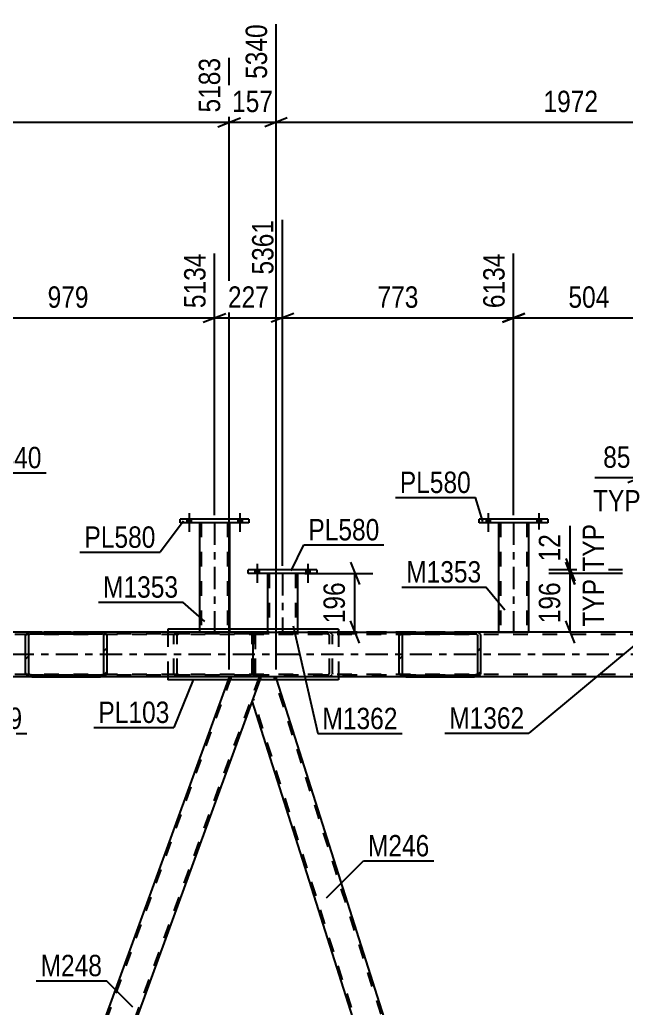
# Model space of a CAD drawing. Header units: millimetres. Extents: x -857 to 332, y -866 to -25.
# Drawn here: x -603.6 to -522.5, y -324.8 to -192.4 of the extents above; entities that cross this region are included whole.
import ezdxf

# ---------------------------------------------------------------- set-up
doc = ezdxf.new("R2010")
doc.units = ezdxf.units.MM
doc.linetypes.add('DXK_LINE_DOT2', pattern=[3.9198, 1.9599, -1.9599])
doc.linetypes.add('DXK_LINE_DOT3', pattern=[5.9187, 2.979, -0.9799, 0.9799, -0.9799])
doc.styles.add('Arial Narrow', font='ARIALN.TTF', dxfattribs={"height": 0.2})

# ---------------------------------------------------------------- blocks, each defined once
blk = doc.blocks.new('Bolt-570386455-1273 - 1253')
at = {"linetype": 'Continuous'}
for points in [[(-571.6, -266.08), (-572.16, -266.08), (-572.16, -266.56), (-571.6, -266.56)], [(-571.6, -266.08), (-572.16, -266.08), (-572.16, -266.56), (-571.6, -266.56)], [(-564.8, -266.08), (-565.36, -266.08), (-565.36, -266.56), (-564.8, -266.56)], [(-564.8, -266.08), (-565.36, -266.08), (-565.36, -266.56), (-564.8, -266.56)]]:
    blk.add_hatch(color=1, dxfattribs=at).paths.add_polyline_path(points)
at = {"color": 1, "linetype": 'Continuous'}
for p, q in [((-571.88, -265.28), (-571.88, -267.8)), ((-571.88, -265.28), (-571.88, -267.8)), ((-565.08, -265.28), (-565.08, -267.8)), ((-565.08, -265.28), (-565.08, -267.8)), ((-572.16, -266.08), (-572.16, -266.56)), ((-572.16, -266.08), (-572.16, -266.56)), ((-571.6, -266.08), (-571.6, -266.56)), ((-571.6, -266.08), (-571.6, -266.56)), ((-565.36, -266.08), (-565.36, -266.56)), ((-565.36, -266.08), (-565.36, -266.56)), ((-564.8, -266.08), (-564.8, -266.56)), ((-564.8, -266.08), (-564.8, -266.56))]:
    blk.add_line(p, q, dxfattribs=at)
blk = doc.blocks.new('Bolt-570386455-1295 - 1253')
at = {"linetype": 'Continuous'}
for points in [[(-540.69, -259.29), (-541.25, -259.29), (-541.25, -259.77), (-540.69, -259.77)], [(-540.69, -259.29), (-541.25, -259.29), (-541.25, -259.77), (-540.69, -259.77)], [(-533.89, -259.29), (-534.45, -259.29), (-534.45, -259.77), (-533.89, -259.77)], [(-533.89, -259.29), (-534.45, -259.29), (-534.45, -259.77), (-533.89, -259.77)]]:
    blk.add_hatch(color=1, dxfattribs=at).paths.add_polyline_path(points)
at = {"color": 1, "linetype": 'Continuous'}
for p, q in [((-541.25, -259.29), (-541.25, -259.77)), ((-541.25, -259.29), (-541.25, -259.77)), ((-540.97, -258.49), (-540.97, -261.01)), ((-540.97, -258.49), (-540.97, -261.01)), ((-540.69, -259.29), (-540.69, -259.77)), ((-540.69, -259.29), (-540.69, -259.77)), ((-534.45, -259.29), (-534.45, -259.77)), ((-534.45, -259.29), (-534.45, -259.77)), ((-534.17, -258.49), (-534.17, -261.01)), ((-534.17, -258.49), (-534.17, -261.01)), ((-533.89, -259.29), (-533.89, -259.77)), ((-533.89, -259.29), (-533.89, -259.77))]:
    blk.add_line(p, q, dxfattribs=at)
blk = doc.blocks.new('Bolt-570386455-1297 - 1253')
at = {"linetype": 'Continuous'}
for points in [[(-580.69, -259.29), (-581.25, -259.29), (-581.25, -259.77), (-580.69, -259.77)], [(-580.69, -259.29), (-581.25, -259.29), (-581.25, -259.77), (-580.69, -259.77)], [(-573.89, -259.29), (-574.45, -259.29), (-574.45, -259.77), (-573.89, -259.77)], [(-573.89, -259.29), (-574.45, -259.29), (-574.45, -259.77), (-573.89, -259.77)]]:
    blk.add_hatch(color=1, dxfattribs=at).paths.add_polyline_path(points)
at = {"color": 1, "linetype": 'Continuous'}
for p, q in [((-581.25, -259.29), (-581.25, -259.77)), ((-581.25, -259.29), (-581.25, -259.77)), ((-580.97, -258.49), (-580.97, -261.01)), ((-580.97, -258.49), (-580.97, -261.01)), ((-580.69, -259.29), (-580.69, -259.77)), ((-580.69, -259.29), (-580.69, -259.77)), ((-574.45, -259.29), (-574.45, -259.77)), ((-574.45, -259.29), (-574.45, -259.77)), ((-574.17, -258.49), (-574.17, -261.01)), ((-574.17, -258.49), (-574.17, -261.01)), ((-573.89, -259.29), (-573.89, -259.77)), ((-573.89, -259.29), (-573.89, -259.77))]:
    blk.add_line(p, q, dxfattribs=at)
blk = doc.blocks.new('Part-570386455-1616 - 1253')
at = {"color": 2, "linetype": 'Continuous'}
for p, q in [((-532.97, -259.29), (-542.17, -259.29)), ((-542.17, -259.77), (-542.17, -259.29)), ((-532.97, -259.29), (-532.97, -259.77)), ((-532.97, -259.77), (-542.17, -259.77))]:
    blk.add_line(p, q, dxfattribs=at)
blk = doc.blocks.new('Part-570386455-1628 - 1253')
at = {"color": 2, "linetype": 'Continuous'}
for p, q in [((-572.97, -259.29), (-582.17, -259.29)), ((-582.17, -259.77), (-582.17, -259.29)), ((-572.97, -259.29), (-572.97, -259.77)), ((-572.97, -259.77), (-582.17, -259.77))]:
    blk.add_line(p, q, dxfattribs=at)
blk = doc.blocks.new('Part-570386455-1364 - 1253')
at = {"color": 7, "linetype": 'DXK_LINE_DOT2'}
for p, q in [((-92.74, -274.73), (-782.94, -274.73)), ((-92.74, -274.41), (-754.09, -274.41)), ((-542.81, -274.41), (-601.98, -274.41)), ((-92.74, -280.09), (-782.94, -280.09)), ((-542.81, -280.41), (-601.98, -280.41))]:
    blk.add_line(p, q, dxfattribs=at)
at = {"color": 2, "linetype": 'Continuous'}
for p, q in [((-601.98, -274.41), (-627.94, -274.41)), ((-516.84, -274.41), (-542.81, -274.41)), ((-601.98, -280.41), (-627.94, -280.41)), ((-516.84, -280.41), (-542.81, -280.41))]:
    blk.add_line(p, q, dxfattribs=at)
at = {"color": 7, "linetype": 'DXK_LINE_DOT3'}
blk.add_line((-92.74, -277.41), (-782.94, -277.41), dxfattribs=at)
blk = doc.blocks.new('Part-570386455-1442 - 1253')
at = {"color": 2, "linetype": 'Continuous'}
for p, q in [((-563.88, -266.08), (-573.08, -266.08)), ((-573.08, -266.56), (-573.08, -266.08)), ((-563.88, -266.56), (-573.08, -266.56)), ((-563.88, -266.08), (-563.88, -266.56))]:
    blk.add_line(p, q, dxfattribs=at)
blk = doc.blocks.new('Part-570386455-1447 - 1253')
at = {"color": 2, "linetype": 'Continuous'}
for p, q in [((-570.48, -266.56), (-570.48, -274.01)), ((-566.48, -266.56), (-566.48, -274.01))]:
    blk.add_line(p, q, dxfattribs=at)
at = {"color": 7, "linetype": 'DXK_LINE_DOT2'}
for p, q in [((-566.48, -266.56), (-570.48, -266.56)), ((-570.48, -266.56), (-570.45, -266.56)), ((-570.24, -266.56), (-570.24, -274.41)), ((-566.72, -266.56), (-566.72, -274.41)), ((-570.48, -274.01), (-570.48, -274.41)), ((-566.48, -274.41), (-570.48, -274.41)), ((-566.48, -274.01), (-566.48, -274.41))]:
    blk.add_line(p, q, dxfattribs=at)
at = {"color": 7, "linetype": 'DXK_LINE_DOT3'}
blk.add_line((-568.48, -266.56), (-568.48, -274.41), dxfattribs=at)
blk = doc.blocks.new('Part-570386455-1623 - 1253')
at = {"color": 2, "linetype": 'Continuous'}
for p, q in [((-579.57, -259.77), (-579.57, -274.01)), ((-575.57, -259.77), (-575.57, -274.01))]:
    blk.add_line(p, q, dxfattribs=at)
at = {"color": 7, "linetype": 'DXK_LINE_DOT2'}
for p, q in [((-575.57, -259.77), (-579.57, -259.77)), ((-579.57, -259.77), (-579.53, -259.77)), ((-579.33, -259.77), (-579.33, -274.41)), ((-575.81, -259.77), (-575.81, -274.41)), ((-579.57, -274.01), (-579.57, -274.41)), ((-575.57, -274.41), (-579.57, -274.41)), ((-575.57, -274.01), (-575.57, -274.41))]:
    blk.add_line(p, q, dxfattribs=at)
at = {"color": 7, "linetype": 'DXK_LINE_DOT3'}
blk.add_line((-577.57, -259.77), (-577.57, -274.41), dxfattribs=at)
blk = doc.blocks.new('Part-570386455-1665 - 1253')
at = {"color": 2, "linetype": 'Continuous'}
for p, q in [((-539.57, -259.77), (-539.57, -274.41)), ((-535.57, -259.77), (-535.57, -274.41))]:
    blk.add_line(p, q, dxfattribs=at)
at = {"color": 7, "linetype": 'DXK_LINE_DOT2'}
for p, q in [((-535.57, -259.77), (-539.57, -259.77)), ((-539.53, -259.77), (-539.57, -259.77)), ((-539.33, -259.77), (-539.33, -274.41)), ((-535.81, -259.77), (-535.81, -274.41)), ((-539.57, -274.41), (-539.57, -274.41)), ((-539.57, -274.41), (-535.57, -274.41)), ((-535.57, -274.41), (-535.57, -274.41)), ((-535.57, -274.41), (-535.57, -274.41))]:
    blk.add_line(p, q, dxfattribs=at)
at = {"color": 7, "linetype": 'DXK_LINE_DOT3'}
blk.add_line((-537.57, -259.77), (-537.57, -274.41), dxfattribs=at)
blk = doc.blocks.new('Part-570386455-1900 - 1253')
at = {"linetype": 'Continuous'}
h = blk.add_hatch(dxfattribs=at)
h.set_pattern_fill('', scale=0.7, style=0, pattern_type=0)
h.set_pattern_definition([(45, (-552.8547, -274.887), (-1.57154, 1.57154), [])])
h.paths.add_polyline_path([(-552.79, -274.7), (-552.85, -274.89), (-552.85, -279.93), (-552.79, -280.11), (-552.6, -280.27), (-552.32, -280.37), (-551.98, -280.41), (-542.81, -280.41), (-542.48, -280.37), (-542.19, -280.27), (-542, -280.11), (-541.94, -279.93), (-541.94, -274.89), (-542, -274.7), (-542.19, -274.55), (-542.48, -274.44), (-542.81, -274.41), (-551.98, -274.41), (-552.32, -274.44), (-552.6, -274.55)])
h.paths.add_polyline_path([(-552.15, -274.67), (-551.98, -274.65), (-542.81, -274.65), (-542.64, -274.67), (-542.5, -274.72), (-542.41, -274.8), (-542.37, -274.89), (-542.37, -279.93), (-542.41, -280.02), (-542.5, -280.1), (-542.64, -280.15), (-542.81, -280.17), (-551.98, -280.17), (-552.15, -280.15), (-552.29, -280.1), (-552.38, -280.02), (-552.42, -279.93), (-552.42, -274.89), (-552.38, -274.8), (-552.29, -274.72)])
at = {"color": 2, "linetype": 'Continuous'}
for p, q in [((-572.39, -274.89), (-572.36, -274.7)), ((-572.39, -279.93), (-572.39, -274.89)), ((-572.36, -274.7), (-572.27, -274.55)), ((-572.27, -274.55), (-572.12, -274.44)), ((-572.12, -274.44), (-572.1, -274.44)), ((-572.1, -274.44), (-571.81, -274.41)), ((-571.81, -274.41), (-551.98, -274.41)), ((-552.79, -274.7), (-552.85, -274.89)), ((-552.85, -279.93), (-552.85, -274.89)), ((-552.42, -274.89), (-552.38, -274.8)), ((-552.42, -279.93), (-552.42, -274.89)), ((-551.98, -274.41), (-552.32, -274.44)), ((-552.15, -274.67), (-551.98, -274.65)), ((-551.98, -274.41), (-542.81, -274.41)), ((-551.98, -274.65), (-542.81, -274.65)), ((-542.48, -274.44), (-542.81, -274.41)), ((-542.81, -274.65), (-542.64, -274.67)), ((-542.41, -274.8), (-542.37, -274.89)), ((-542.37, -279.93), (-542.37, -274.89)), ((-541.94, -274.89), (-542, -274.7)), ((-541.94, -279.93), (-541.94, -274.89)), ((-572.36, -280.11), (-572.39, -279.93)), ((-572.27, -280.27), (-572.36, -280.11)), ((-572.12, -280.37), (-572.27, -280.27)), ((-572.1, -280.38), (-572.12, -280.37)), ((-571.81, -280.41), (-572.1, -280.38)), ((-551.98, -280.41), (-571.81, -280.41)), ((-552.85, -279.93), (-552.79, -280.11)), ((-552.38, -280.02), (-552.42, -279.93)), ((-552.32, -280.37), (-551.98, -280.41)), ((-551.98, -280.17), (-552.15, -280.15)), ((-551.98, -280.17), (-542.81, -280.17)), ((-551.98, -280.41), (-542.81, -280.41)), ((-542.64, -280.15), (-542.81, -280.17)), ((-542.81, -280.41), (-542.48, -280.37)), ((-542.37, -279.93), (-542.41, -280.02)), ((-542, -280.11), (-541.94, -279.93))]:
    blk.add_line(p, q, dxfattribs=at)
at = {"color": 7, "linetype": 'DXK_LINE_DOT2'}
for p, q in [((-572.16, -274.8), (-572.18, -274.89)), ((-572.18, -279.93), (-572.18, -274.89)), ((-572.12, -274.72), (-572.16, -274.8)), ((-571.98, -274.67), (-572.12, -274.72)), ((-572.12, -274.72), (-572.12, -280.1)), ((-572.1, -280.38), (-572.1, -274.44)), ((-571.81, -274.65), (-571.98, -274.67)), ((-542.81, -274.65), (-571.81, -274.65)), ((-562.64, -274.41), (-562.31, -274.44)), ((-562.47, -274.67), (-562.64, -274.65)), ((-562.2, -274.89), (-562.24, -274.8)), ((-562.2, -279.93), (-562.2, -274.89)), ((-561.83, -274.7), (-561.77, -274.89)), ((-561.77, -279.93), (-561.77, -274.89)), ((-542.81, -274.41), (-551.98, -274.41)), ((-572.18, -279.93), (-572.16, -280.02)), ((-572.16, -280.02), (-572.12, -280.1)), ((-572.12, -280.1), (-571.98, -280.15)), ((-571.98, -280.15), (-571.81, -280.17)), ((-542.81, -280.17), (-571.81, -280.17)), ((-562.64, -280.17), (-562.47, -280.15)), ((-562.31, -280.37), (-562.64, -280.41)), ((-562.24, -280.02), (-562.2, -279.93)), ((-561.77, -279.93), (-561.83, -280.11)), ((-542.81, -280.41), (-551.98, -280.41))]:
    blk.add_line(p, q, dxfattribs=at)
for centre, radius, start, end in [((-562.54, -275.07), 0.409, 41.9362, 80.4818), ((-562.44, -275.25), 0.817, 41.9362, 80.4818), ((-562.54, -279.75), 0.409, 279.5182, 318.0638), ((-562.44, -279.56), 0.817, 279.5182, 318.0638)]:
    blk.add_arc(centre, radius, start, end, dxfattribs=at)
at = {"color": 2, "linetype": 'Continuous'}
for centre, radius, start, end in [((-552.18, -275.25), 0.817, 99.5182, 138.0638), ((-552.08, -275.07), 0.409, 99.5182, 138.0638), ((-542.71, -275.07), 0.409, 41.9362, 80.4818), ((-542.61, -275.25), 0.817, 41.9362, 80.4818), ((-552.18, -279.56), 0.817, 221.9362, 260.4818), ((-552.08, -279.75), 0.409, 221.9362, 260.4818), ((-542.71, -279.75), 0.409, 279.5182, 318.0638), ((-542.61, -279.56), 0.817, 279.5182, 318.0638)]:
    blk.add_arc(centre, radius, start, end, dxfattribs=at)
blk = doc.blocks.new('Part-570386455-1935 - 1253')
at = {"color": 7, "linetype": 'DXK_LINE_DOT2'}
for p, q in [((-571.36, -280.41), (-571.5, -280.81)), ((-569.34, -280.41), (-571.36, -280.41)), ((-532.76, -396.57), (-569.6, -280.41)), ((-569.22, -280.81), (-569.34, -280.41)), ((-535.55, -399.41), (-572.39, -283.24)), ((-532.76, -396.57), (-532.89, -396.94)), ((-535.81, -399.41), (-535.93, -399.01)), ((-533.79, -399.41), (-535.81, -399.41)), ((-533.65, -399.01), (-533.79, -399.41))]:
    blk.add_line(p, q, dxfattribs=at)
at = {"color": 2, "linetype": 'Continuous'}
for p, q in [((-571.5, -280.81), (-572.52, -283.61)), ((-532.63, -396.2), (-569.22, -280.81)), ((-535.93, -399.01), (-572.52, -283.61)), ((-532.63, -396.2), (-533.65, -399.01))]:
    blk.add_line(p, q, dxfattribs=at)
blk = doc.blocks.new('Part-570386455-1990 - 1253')
at = {"color": 2, "linetype": 'Continuous'}
for p, q in [((-583.82, -274.01), (-583.82, -274.41)), ((-560.97, -274.01), (-583.82, -274.01)), ((-560.97, -274.01), (-560.97, -274.41)), ((-583.82, -280.41), (-583.82, -280.81)), ((-560.97, -280.41), (-560.97, -280.81)), ((-560.97, -280.81), (-583.82, -280.81))]:
    blk.add_line(p, q, dxfattribs=at)
at = {"color": 7, "linetype": 'DXK_LINE_DOT2'}
for p, q in [((-583.82, -274.41), (-583.82, -280.41)), ((-560.97, -274.41), (-560.97, -280.41))]:
    blk.add_line(p, q, dxfattribs=at)
blk = doc.blocks.new('Part-570386455-2035 - 1253')
at = {"color": 7, "linetype": 'DXK_LINE_DOT2'}
for p, q in [((-490.22, -280.41), (-533.54, -399.41)), ((-486.48, -280.41), (-529.79, -399.41)), ((-490.48, -280.41), (-490.63, -280.81)), ((-486.22, -280.41), (-490.48, -280.41)), ((-490.48, -280.41), (-490.44, -280.41)), ((-486.22, -280.41), (-487.39, -283.61)), ((-532.63, -396.2), (-533.79, -399.41)), ((-529.54, -399.41), (-533.79, -399.41)), ((-529.39, -399.01), (-529.54, -399.41))]:
    blk.add_line(p, q, dxfattribs=at)
at = {"color": 2, "linetype": 'Continuous'}
for p, q in [((-490.63, -280.81), (-532.63, -396.2)), ((-487.39, -283.61), (-529.39, -399.01))]:
    blk.add_line(p, q, dxfattribs=at)
blk = doc.blocks.new('Part-570386455-2040 - 1253')
at = {"color": 7, "linetype": 'DXK_LINE_DOT2'}
for p, q in [((-575.36, -280.41), (-618.67, -399.41)), ((-571.61, -280.41), (-614.93, -399.41)), ((-575.61, -280.41), (-575.76, -280.81)), ((-571.36, -280.41), (-575.61, -280.41)), ((-575.61, -280.41), (-575.58, -280.41)), ((-571.36, -280.41), (-572.52, -283.61)), ((-617.76, -396.2), (-618.93, -399.41)), ((-614.67, -399.41), (-618.93, -399.41)), ((-614.52, -399.01), (-614.67, -399.41))]:
    blk.add_line(p, q, dxfattribs=at)
at = {"color": 2, "linetype": 'Continuous'}
for p, q in [((-575.76, -280.81), (-617.76, -396.2)), ((-572.52, -283.61), (-614.52, -399.01))]:
    blk.add_line(p, q, dxfattribs=at)
blk = doc.blocks.new('Part-570386455-2069 - 1253')
at = {"linetype": 'Continuous'}
h = blk.add_hatch(dxfattribs=at)
h.set_pattern_fill('', scale=0.7, style=0, pattern_type=0)
h.set_pattern_definition([(45, (-602.8509, -274.8871), (-1.57154, 1.57154), [])])
h.paths.add_polyline_path([(-602.78, -274.7), (-602.85, -274.89), (-602.85, -279.93), (-602.78, -280.11), (-602.6, -280.27), (-602.31, -280.37), (-601.98, -280.41), (-592.81, -280.41), (-592.47, -280.37), (-592.19, -280.27), (-592, -280.11), (-591.93, -279.93), (-591.93, -274.89), (-592, -274.7), (-592.19, -274.55), (-592.47, -274.44), (-592.81, -274.41), (-601.98, -274.41), (-602.31, -274.44), (-602.6, -274.55)])
h.paths.add_polyline_path([(-602.14, -274.67), (-601.98, -274.65), (-592.81, -274.65), (-592.64, -274.67), (-592.5, -274.72), (-592.4, -274.8), (-592.37, -274.89), (-592.37, -279.93), (-592.4, -280.02), (-592.5, -280.1), (-592.64, -280.15), (-592.81, -280.17), (-601.98, -280.17), (-602.14, -280.15), (-602.29, -280.1), (-602.38, -280.02), (-602.41, -279.93), (-602.41, -274.89), (-602.38, -274.8), (-602.29, -274.72)])
at = {"color": 2, "linetype": 'Continuous'}
for p, q in [((-602.78, -274.7), (-602.85, -274.89)), ((-602.85, -279.93), (-602.85, -274.89)), ((-602.41, -274.89), (-602.38, -274.8)), ((-602.41, -279.93), (-602.41, -274.89)), ((-601.98, -274.41), (-602.31, -274.44)), ((-602.14, -274.67), (-601.98, -274.65)), ((-601.98, -274.41), (-592.81, -274.41)), ((-601.98, -274.65), (-592.81, -274.65)), ((-572.98, -274.41), (-592.81, -274.41)), ((-592.47, -274.44), (-592.81, -274.41)), ((-592.81, -274.65), (-592.64, -274.67)), ((-592.4, -274.8), (-592.37, -274.89)), ((-592.37, -279.93), (-592.37, -274.89)), ((-591.93, -274.89), (-592, -274.7)), ((-591.93, -279.93), (-591.93, -274.89)), ((-572.98, -274.41), (-572.64, -274.44)), ((-602.85, -279.93), (-602.78, -280.11)), ((-602.38, -280.02), (-602.41, -279.93)), ((-602.31, -280.37), (-601.98, -280.41)), ((-601.98, -280.17), (-602.14, -280.15)), ((-601.98, -280.17), (-592.81, -280.17)), ((-601.98, -280.41), (-592.81, -280.41)), ((-592.64, -280.15), (-592.81, -280.17)), ((-592.81, -280.41), (-592.47, -280.37)), ((-572.98, -280.41), (-592.81, -280.41)), ((-592.37, -279.93), (-592.4, -280.02)), ((-592, -280.11), (-591.93, -279.93)), ((-572.64, -280.37), (-572.98, -280.41))]:
    blk.add_line(p, q, dxfattribs=at)
at = {"color": 7, "linetype": 'DXK_LINE_DOT2'}
for p, q in [((-592.81, -274.41), (-601.98, -274.41)), ((-572.98, -274.65), (-601.98, -274.65)), ((-583.02, -274.89), (-582.96, -274.7)), ((-583.02, -279.93), (-583.02, -274.89)), ((-582.55, -274.8), (-582.58, -274.89)), ((-582.58, -279.93), (-582.58, -274.89)), ((-582.48, -274.44), (-582.15, -274.41)), ((-582.15, -274.65), (-582.32, -274.67)), ((-572.81, -274.67), (-572.98, -274.65)), ((-572.54, -274.89), (-572.57, -274.8)), ((-572.54, -279.93), (-572.54, -274.89)), ((-572.17, -274.7), (-572.15, -274.77)), ((-572.15, -274.77), (-572.1, -274.89)), ((-572.1, -279.93), (-572.1, -274.89)), ((-572.98, -280.17), (-601.98, -280.17)), ((-592.81, -280.41), (-601.98, -280.41)), ((-582.96, -280.11), (-583.02, -279.93)), ((-582.58, -279.93), (-582.55, -280.02)), ((-582.15, -280.41), (-582.48, -280.37)), ((-582.32, -280.15), (-582.15, -280.17)), ((-572.98, -280.17), (-572.81, -280.15)), ((-572.57, -280.02), (-572.54, -279.93)), ((-572.12, -279.97), (-572.17, -280.11)), ((-572.1, -279.93), (-572.12, -279.97))]:
    blk.add_line(p, q, dxfattribs=at)
at = {"color": 2, "linetype": 'Continuous'}
for centre, radius, start, end in [((-602.18, -275.25), 0.817, 99.5182, 138.0638), ((-602.08, -275.07), 0.409, 99.5182, 138.0638), ((-592.71, -275.07), 0.409, 41.9362, 80.4818), ((-592.61, -275.25), 0.817, 41.9362, 80.4818), ((-572.78, -275.25), 0.817, 53.5253, 80.4818), ((-602.18, -279.56), 0.817, 221.9362, 260.4818), ((-602.08, -279.75), 0.409, 221.9362, 260.4818), ((-592.71, -279.75), 0.409, 279.5182, 318.0638), ((-592.61, -279.56), 0.817, 279.5182, 318.0638), ((-572.78, -279.56), 0.817, 279.5182, 306.4801)]:
    blk.add_arc(centre, radius, start, end, dxfattribs=at)
at = {"color": 7, "linetype": 'DXK_LINE_DOT2'}
for centre, radius, start, end in [((-582.35, -275.25), 0.817, 99.5182, 138.0638), ((-582.25, -275.07), 0.409, 99.5182, 138.0638), ((-572.88, -275.07), 0.409, 41.9362, 80.4818), ((-572.78, -275.25), 0.817, 41.9362, 53.5253), ((-582.35, -279.56), 0.817, 221.9362, 260.4818), ((-582.25, -279.75), 0.409, 221.9362, 260.4818), ((-572.88, -279.75), 0.409, 279.5182, 318.0638), ((-572.78, -279.56), 0.817, 306.4801, 318.0638)]:
    blk.add_arc(centre, radius, start, end, dxfattribs=at)
blk = doc.blocks.new('StraightDimension-570386455-2925 - 1253')
at = {"color": 7, "linetype": 'Continuous'}
for p, q in [((-559.38, -265.06), (-558.18, -268.06)), ((-565.48, -266.56), (-556.38, -266.56)), ((-558.78, -274.41), (-558.78, -266.56)), ((-558.18, -275.91), (-559.38, -272.91)), ((-565.48, -274.41), (-556.38, -274.41))]:
    blk.add_line(p, q, dxfattribs=at)
at = {"color": 0}
blk.add_wipeout([(-559.53, -267.14), (-563.73, -267.14), (-563.73, -273.83), (-559.53, -273.83)], dxfattribs=at)
at = {"color": 3, "style": 'Arial Narrow'}
blk.add_text('196', height=2.863, rotation=90.0002, dxfattribs=at).set_placement((-560.13, -273.23))
blk = doc.blocks.new('StraightDimension-570386455-35178 - 1253')
at = {"color": 7, "linetype": 'Continuous'}
for p, q in [((-654.48, -279.41), (-654.48, -193.05)), ((-575.61, -279.41), (-575.61, -197.55)), ((-652.98, -205.56), (-655.98, -206.76)), ((-654.48, -206.16), (-575.61, -206.16)), ((-577.11, -206.76), (-574.11, -205.56))]:
    blk.add_line(p, q, dxfattribs=at)
at = {"color": 0}
blk.add_wipeout([(-610.79, -205.41), (-610.79, -201.21), (-619.3, -201.21), (-619.3, -205.41)], dxfattribs=at)
at = {"color": 3, "style": 'Arial Narrow'}
blk.add_text('1972', height=2.863, dxfattribs=at).set_placement((-618.7, -204.81))
at = {"color": 0, "linetype": 'Continuous'}
blk.add_wipeout([(-576.21, -196.95), (-580.41, -196.95), (-580.41, -205.46), (-576.21, -205.46)], dxfattribs=at)
at = {"color": 3, "linetype": 'Continuous', "style": 'Arial Narrow'}
blk.add_text('5183', height=2.863, rotation=90.0002, dxfattribs=at).set_placement((-576.81, -204.86))
blk = doc.blocks.new('StraightDimension-570386455-3267 - 1253')
at = {"color": 7, "linetype": 'Continuous'}
for p, q in [((-520.8, -265.08), (-520.8, -250.92)), ((-517.4, -265.56), (-517.4, -250.92)), ((-520.8, -253.77), (-526.71, -253.77)), ((-520.8, -253.77), (-526.71, -253.77)), ((-522.3, -254.37), (-519.3, -253.17)), ((-520.8, -253.77), (-517.4, -253.77)), ((-515.9, -253.17), (-518.9, -254.37))]:
    blk.add_line(p, q, dxfattribs=at)
at = {"color": 0}
blk.add_wipeout([(-521.33, -253.02), (-521.33, -248.82), (-526.18, -248.82), (-526.18, -253.02)], dxfattribs=at)
at = {"color": 0, "linetype": 'Continuous'}
blk.add_wipeout([(-519.96, -258.87), (-519.96, -254.67), (-527.55, -254.67), (-527.55, -258.87)], dxfattribs=at)
at = {"color": 3, "style": 'Arial Narrow'}
blk.add_text('85', height=2.863, dxfattribs=at).set_placement((-525.58, -252.42))
at = {"color": 3, "linetype": 'Continuous', "style": 'Arial Narrow'}
blk.add_text('TYP', height=2.863, dxfattribs=at).set_placement((-526.95, -258.27))
blk = doc.blocks.new('StraightDimension-570386455-35177 - 1253')
at = {"color": 7, "linetype": 'Continuous'}
for p, q in [((-569.34, -279.41), (-569.34, -193.05)), ((-575.61, -279.41), (-575.61, -197.55)), ((-577.11, -206.76), (-574.11, -205.56)), ((-575.61, -206.16), (-569.34, -206.16)), ((-567.84, -205.56), (-570.84, -206.76))]:
    blk.add_line(p, q, dxfattribs=at)
at = {"color": 0}
blk.add_wipeout([(-569.14, -205.41), (-569.14, -201.21), (-575.82, -201.21), (-575.82, -205.41)], dxfattribs=at)
at = {"color": 3, "style": 'Arial Narrow'}
blk.add_text('157', height=2.863, dxfattribs=at).set_placement((-575.22, -204.81))
at = {"color": 0, "linetype": 'Continuous'}
blk.add_wipeout([(-569.94, -192.45), (-574.14, -192.45), (-574.14, -200.96), (-569.94, -200.96)], dxfattribs=at)
at = {"color": 3, "linetype": 'Continuous', "style": 'Arial Narrow'}
blk.add_text('5340', height=2.863, rotation=90.0002, dxfattribs=at).set_placement((-570.54, -200.36))
blk = doc.blocks.new('StraightDimension-570386455-15704 - 1253')
at = {"color": 7, "linetype": 'Continuous'}
for p, q in [((-568.48, -265.56), (-568.48, -219.24)), ((-537.57, -258.77), (-537.57, -223.74)), ((-566.98, -231.75), (-569.98, -232.95)), ((-568.48, -232.35), (-537.57, -232.35)), ((-539.07, -232.95), (-536.07, -231.75))]:
    blk.add_line(p, q, dxfattribs=at)
at = {"color": 0}
blk.add_wipeout([(-549.68, -231.6), (-549.68, -227.4), (-556.37, -227.4), (-556.37, -231.6)], dxfattribs=at)
at = {"color": 3, "style": 'Arial Narrow'}
blk.add_text('773', height=2.863, dxfattribs=at).set_placement((-555.77, -231))
at = {"color": 0, "linetype": 'Continuous'}
blk.add_wipeout([(-538.17, -223.14), (-542.37, -223.14), (-542.37, -231.65), (-538.17, -231.65)], dxfattribs=at)
at = {"color": 3, "linetype": 'Continuous', "style": 'Arial Narrow'}
blk.add_text('6134', height=2.863, rotation=90.0002, dxfattribs=at).set_placement((-538.77, -231.05))
blk = doc.blocks.new('StraightDimension-570386455-15705 - 1253')
at = {"color": 7, "linetype": 'Continuous'}
for p, q in [((-568.48, -265.56), (-568.48, -219.24)), ((-577.57, -258.77), (-577.57, -223.74)), ((-579.07, -232.95), (-576.07, -231.75)), ((-577.57, -232.35), (-568.48, -232.35)), ((-566.98, -231.75), (-569.98, -232.95))]:
    blk.add_line(p, q, dxfattribs=at)
at = {"color": 0}
blk.add_wipeout([(-569.68, -231.6), (-569.68, -227.4), (-576.37, -227.4), (-576.37, -231.6)], dxfattribs=at)
at = {"color": 3, "style": 'Arial Narrow'}
blk.add_text('227', height=2.863, dxfattribs=at).set_placement((-575.77, -231))
at = {"color": 0, "linetype": 'Continuous'}
blk.add_wipeout([(-569.08, -218.64), (-573.28, -218.64), (-573.28, -227.15), (-569.08, -227.15)], dxfattribs=at)
at = {"color": 3, "linetype": 'Continuous', "style": 'Arial Narrow'}
blk.add_text('5361', height=2.863, rotation=90.0002, dxfattribs=at).set_placement((-569.68, -226.55))
blk = doc.blocks.new('StraightDimension-570386455-15703 - 1253')
at = {"color": 7, "linetype": 'Continuous'}
for p, q in [((-537.57, -258.77), (-537.57, -223.74)), ((-517.4, -265.56), (-517.4, -223.74)), ((-536.07, -231.75), (-539.07, -232.95)), ((-537.57, -232.35), (-517.4, -232.35)), ((-518.9, -232.95), (-515.9, -231.75))]:
    blk.add_line(p, q, dxfattribs=at)
at = {"color": 0}
blk.add_wipeout([(-524.14, -231.6), (-524.14, -227.4), (-530.83, -227.4), (-530.83, -231.6)], dxfattribs=at)
at = {"color": 3, "style": 'Arial Narrow'}
blk.add_text('504', height=2.863, dxfattribs=at).set_placement((-530.23, -231))
at = {"color": 0, "linetype": 'Continuous'}
blk.add_wipeout([(-518, -223.14), (-522.2, -223.14), (-522.2, -231.65), (-518, -231.65)], dxfattribs=at)
at = {"color": 3, "linetype": 'Continuous', "style": 'Arial Narrow'}
blk.add_text('6638', height=2.863, rotation=90.0002, dxfattribs=at).set_placement((-518.6, -231.05))
blk = doc.blocks.new('StraightDimension-570386455-15706 - 1253')
at = {"color": 7, "linetype": 'Continuous'}
for p, q in [((-616.73, -258.05), (-616.73, -210.54)), ((-577.57, -258.77), (-577.57, -223.74)), ((-615.23, -231.75), (-618.23, -232.95)), ((-616.73, -232.35), (-577.57, -232.35)), ((-579.07, -232.95), (-576.07, -231.75))]:
    blk.add_line(p, q, dxfattribs=at)
at = {"color": 0}
blk.add_wipeout([(-593.8, -231.6), (-593.8, -227.4), (-600.49, -227.4), (-600.49, -231.6)], dxfattribs=at)
at = {"color": 3, "style": 'Arial Narrow'}
blk.add_text('979', height=2.863, dxfattribs=at).set_placement((-599.89, -231))
at = {"color": 0, "linetype": 'Continuous'}
blk.add_wipeout([(-578.17, -223.14), (-582.37, -223.14), (-582.37, -231.65), (-578.17, -231.65)], dxfattribs=at)
at = {"color": 3, "linetype": 'Continuous', "style": 'Arial Narrow'}
blk.add_text('5134', height=2.863, rotation=90.0002, dxfattribs=at).set_placement((-578.77, -231.05))
blk = doc.blocks.new('StraightDimension-570386455-3276 - 1253')
at = {"color": 7, "linetype": 'Continuous'}
for p, q in [((-529.98, -266.08), (-529.98, -260.18)), ((-529.98, -266.08), (-529.98, -260.18)), ((-530.58, -264.58), (-529.38, -267.58)), ((-529.38, -268.06), (-530.58, -265.06)), ((-523, -266.08), (-532.83, -266.08)), ((-523, -266.56), (-532.83, -266.56)), ((-529.98, -266.56), (-529.98, -266.08))]:
    blk.add_line(p, q, dxfattribs=at)
at = {"color": 0, "linetype": 'Continuous'}
blk.add_wipeout([(-524.88, -259.34), (-529.08, -259.34), (-529.08, -266.93), (-524.88, -266.93)], dxfattribs=at)
at = {"color": 0}
blk.add_wipeout([(-530.73, -260.7), (-534.93, -260.7), (-534.93, -265.56), (-530.73, -265.56)], dxfattribs=at)
at = {"color": 3, "linetype": 'Continuous', "style": 'Arial Narrow'}
blk.add_text('TYP', height=2.863, rotation=90.0002, dxfattribs=at).set_placement((-525.48, -266.33))
at = {"color": 3, "style": 'Arial Narrow'}
blk.add_text('12', height=2.863, rotation=90.0002, dxfattribs=at).set_placement((-531.33, -264.96))
blk = doc.blocks.new('StraightDimension-570386455-3282 - 1253')
at = {"color": 7, "linetype": 'Continuous'}
for p, q in [((-530.58, -265.06), (-529.38, -268.06)), ((-523, -266.56), (-532.83, -266.56)), ((-529.98, -274.41), (-529.98, -266.56)), ((-529.38, -275.91), (-530.58, -272.91)), ((-520.4, -274.41), (-532.83, -274.41))]:
    blk.add_line(p, q, dxfattribs=at)
at = {"color": 0}
blk.add_wipeout([(-530.73, -267.14), (-534.93, -267.14), (-534.93, -273.83), (-530.73, -273.83)], dxfattribs=at)
at = {"color": 0, "linetype": 'Continuous'}
blk.add_wipeout([(-524.88, -266.69), (-529.08, -266.69), (-529.08, -274.28), (-524.88, -274.28)], dxfattribs=at)
at = {"color": 3, "style": 'Arial Narrow'}
blk.add_text('196', height=2.863, rotation=90.0002, dxfattribs=at).set_placement((-531.33, -273.23))
at = {"color": 3, "linetype": 'Continuous', "style": 'Arial Narrow'}
blk.add_text('TYP', height=2.863, rotation=90.0002, dxfattribs=at).set_placement((-525.48, -273.68))
blk = doc.blocks.new('StraightDimension-570386455-35176 - 1253')
at = {"color": 7, "linetype": 'Continuous'}
for p, q in [((-569.34, -279.41), (-569.34, -193.05)), ((-490.48, -279.41), (-490.48, -197.55)), ((-567.84, -205.56), (-570.84, -206.76)), ((-569.34, -206.16), (-490.48, -206.16)), ((-491.98, -206.76), (-488.98, -205.56))]:
    blk.add_line(p, q, dxfattribs=at)
at = {"color": 0}
blk.add_wipeout([(-525.66, -205.41), (-525.66, -201.21), (-534.17, -201.21), (-534.17, -205.41)], dxfattribs=at)
at = {"color": 3, "style": 'Arial Narrow'}
blk.add_text('1972', height=2.863, dxfattribs=at).set_placement((-533.57, -204.81))
at = {"color": 0, "linetype": 'Continuous'}
blk.add_wipeout([(-491.08, -196.95), (-495.28, -196.95), (-495.28, -205.46), (-491.08, -205.46)], dxfattribs=at)
at = {"color": 3, "linetype": 'Continuous', "style": 'Arial Narrow'}
blk.add_text('7312', height=2.863, rotation=90.0002, dxfattribs=at).set_placement((-491.68, -204.86))
blk = doc.blocks.new('Mark-570386455-2127 - 1253')
at = {"color": 0}
blk.add_wipeout([(-603.28, -287.38), (-603.28, -284.38), (-611.32, -284.38), (-611.32, -287.38)], dxfattribs=at)
blk.add_wipeout([(-603.28, -287.38), (-603.28, -284.38), (-611.32, -284.38), (-611.32, -287.38)], dxfattribs=at)
at = {"color": 30, "linetype": 'DXK_LINE_DOT2'}
for p, q in [((-617.25, -269.1), (-611.92, -287.98)), ((-611.92, -287.98), (-602.68, -287.98))]:
    blk.add_line(p, q, dxfattribs=at)
at = {"color": 3, "style": 'Arial Narrow'}
blk.add_text('BPL9', height=2.863, dxfattribs=at).set_placement((-611.32, -287.38))
blk = doc.blocks.new('Mark-570386455-1438 - 1253')
at = {"color": 0}
blk.add_wipeout([(-555.5, -262.14), (-555.5, -259.14), (-565.01, -259.14), (-565.01, -262.14)], dxfattribs=at)
blk.add_wipeout([(-555.5, -262.14), (-555.5, -259.14), (-565.01, -259.14), (-565.01, -262.14)], dxfattribs=at)
at = {"color": 30, "linetype": 'Continuous'}
for p, q in [((-567.31, -266.2), (-565.61, -262.74)), ((-565.61, -262.74), (-554.9, -262.74))]:
    blk.add_line(p, q, dxfattribs=at)
at = {"color": 3, "style": 'Arial Narrow'}
blk.add_text('PL580', height=2.863, dxfattribs=at).set_placement((-565.01, -262.14))
blk = doc.blocks.new('Mark-570386455-1443 - 1253')
at = {"color": 0}
blk.add_wipeout([(-553.08, -287.41), (-553.08, -284.41), (-563.13, -284.41), (-563.13, -287.41)], dxfattribs=at)
blk.add_wipeout([(-553.08, -287.41), (-553.08, -284.41), (-563.13, -284.41), (-563.13, -287.41)], dxfattribs=at)
at = {"color": 30, "linetype": 'Continuous'}
for p, q in [((-567.04, -273.59), (-563.73, -288.01)), ((-563.73, -288.01), (-552.48, -288.01))]:
    blk.add_line(p, q, dxfattribs=at)
at = {"color": 3, "style": 'Arial Narrow'}
blk.add_text('M1362', height=2.863, dxfattribs=at).set_placement((-563.13, -287.41))
blk = doc.blocks.new('Mark-570386455-1661 - 1253')
at = {"color": 0}
blk.add_wipeout([(-541.87, -267.78), (-541.87, -264.78), (-551.93, -264.78), (-551.93, -267.78)], dxfattribs=at)
blk.add_wipeout([(-541.87, -267.78), (-541.87, -264.78), (-551.93, -264.78), (-551.93, -267.78)], dxfattribs=at)
at = {"color": 30, "linetype": 'Continuous'}
for p in [(-552.53, -268.38), (-538.75, -271.47)]:
    blk.add_line(p, (-541.27, -268.38), dxfattribs=at)
at = {"color": 3, "style": 'Arial Narrow'}
blk.add_text('M1353', height=2.863, dxfattribs=at).set_placement((-551.93, -267.78))
blk = doc.blocks.new('Mark-570386455-1931 - 1253')
at = {"color": 0}
blk.add_wipeout([(-548.83, -304.44), (-548.83, -301.44), (-557.05, -301.44), (-557.05, -304.44)], dxfattribs=at)
blk.add_wipeout([(-548.83, -304.44), (-548.83, -301.44), (-557.05, -301.44), (-557.05, -304.44)], dxfattribs=at)
at = {"color": 30, "linetype": 'Continuous'}
for p, q in [((-562.6, -309.99), (-557.65, -305.04)), ((-557.65, -305.04), (-548.23, -305.04))]:
    blk.add_line(p, q, dxfattribs=at)
at = {"color": 3, "style": 'Arial Narrow'}
blk.add_text('M246', height=2.863, dxfattribs=at).set_placement((-557.05, -304.44))
blk = doc.blocks.new('Mark-570386455-1578 - 1253')
at = {"color": 0}
blk.add_wipeout([(-536.13, -287.35), (-536.13, -284.35), (-546.18, -284.35), (-546.18, -287.35)], dxfattribs=at)
blk.add_wipeout([(-536.13, -287.35), (-536.13, -284.35), (-546.18, -284.35), (-546.18, -287.35)], dxfattribs=at)
at = {"color": 30, "linetype": 'Continuous'}
for p in [(-518.52, -273.77), (-546.78, -287.95)]:
    blk.add_line(p, (-535.53, -287.95), dxfattribs=at)
at = {"color": 3, "style": 'Arial Narrow'}
blk.add_text('M1362', height=2.863, dxfattribs=at).set_placement((-546.18, -287.35))
blk = doc.blocks.new('Mark-570386455-1599 - 1253')
at = {"color": 0}
blk.add_wipeout([(-600.68, -252.48), (-600.68, -249.48), (-610.74, -249.48), (-610.74, -252.48)], dxfattribs=at)
blk.add_wipeout([(-600.68, -252.48), (-600.68, -249.48), (-610.74, -249.48), (-610.74, -252.48)], dxfattribs=at)
at = {"color": 30, "linetype": 'Continuous'}
for p, q in [((-615.67, -259.72), (-611.34, -253.08)), ((-611.34, -253.08), (-600.08, -253.08))]:
    blk.add_line(p, q, dxfattribs=at)
at = {"color": 3, "style": 'Arial Narrow'}
blk.add_text('M1440', height=2.863, dxfattribs=at).set_placement((-610.74, -252.48))
blk = doc.blocks.new('Mark-570386455-1612 - 1253')
at = {"color": 0}
blk.add_wipeout([(-543.27, -255.8), (-543.27, -252.8), (-552.78, -252.8), (-552.78, -255.8)], dxfattribs=at)
blk.add_wipeout([(-543.27, -255.8), (-543.27, -252.8), (-552.78, -252.8), (-552.78, -255.8)], dxfattribs=at)
at = {"color": 30, "linetype": 'Continuous'}
for p in [(-553.38, -256.4), (-541.66, -259.6)]:
    blk.add_line(p, (-542.67, -256.4), dxfattribs=at)
at = {"color": 3, "style": 'Arial Narrow'}
blk.add_text('PL580', height=2.863, dxfattribs=at).set_placement((-552.78, -255.8))
blk = doc.blocks.new('Mark-570386455-1619 - 1253')
at = {"color": 0}
blk.add_wipeout([(-582.42, -269.81), (-582.42, -266.81), (-592.47, -266.81), (-592.47, -269.81)], dxfattribs=at)
blk.add_wipeout([(-582.42, -269.81), (-582.42, -266.81), (-592.47, -266.81), (-592.47, -269.81)], dxfattribs=at)
at = {"color": 30, "linetype": 'Continuous'}
for p in [(-593.07, -270.41), (-578.85, -273.01)]:
    blk.add_line(p, (-581.82, -270.41), dxfattribs=at)
at = {"color": 3, "style": 'Arial Narrow'}
blk.add_text('M1353', height=2.863, dxfattribs=at).set_placement((-592.47, -269.81))
blk = doc.blocks.new('Mark-570386455-1624 - 1253')
at = {"color": 0}
blk.add_wipeout([(-585.45, -263.13), (-585.45, -260.13), (-594.96, -260.13), (-594.96, -263.13)], dxfattribs=at)
blk.add_wipeout([(-585.45, -263.13), (-585.45, -260.13), (-594.96, -260.13), (-594.96, -263.13)], dxfattribs=at)
at = {"color": 30, "linetype": 'Continuous'}
for p in [(-581.73, -259.58), (-595.56, -263.73)]:
    blk.add_line(p, (-584.85, -263.73), dxfattribs=at)
at = {"color": 3, "style": 'Arial Narrow'}
blk.add_text('PL580', height=2.863, dxfattribs=at).set_placement((-594.96, -263.13))
blk = doc.blocks.new('Mark-570386455-1986 - 1253')
at = {"color": 0}
blk.add_wipeout([(-583.59, -286.58), (-583.59, -283.58), (-593.09, -283.58), (-593.09, -286.58)], dxfattribs=at)
blk.add_wipeout([(-583.59, -286.58), (-583.59, -283.58), (-593.09, -283.58), (-593.09, -286.58)], dxfattribs=at)
at = {"color": 30, "linetype": 'Continuous'}
for p in [(-580.44, -280.81), (-593.69, -287.18)]:
    blk.add_line(p, (-582.99, -287.18), dxfattribs=at)
at = {"color": 3, "style": 'Arial Narrow'}
blk.add_text('PL103', height=2.863, dxfattribs=at).set_placement((-593.09, -286.58))
blk = doc.blocks.new('Mark-570386455-2036 - 1253')
at = {"color": 0}
blk.add_wipeout([(-592.6, -320.48), (-592.6, -317.48), (-600.83, -317.48), (-600.83, -320.48)], dxfattribs=at)
blk.add_wipeout([(-592.6, -320.48), (-592.6, -317.48), (-600.83, -317.48), (-600.83, -320.48)], dxfattribs=at)
at = {"color": 30, "linetype": 'Continuous'}
for p in [(-601.43, -321.08), (-588.47, -324.61)]:
    blk.add_line(p, (-592, -321.08), dxfattribs=at)
at = {"color": 3, "style": 'Arial Narrow'}
blk.add_text('M248', height=2.863, dxfattribs=at).set_placement((-600.83, -320.48))

msp = doc.modelspace()

# ---------------------------------------------------------------- block references
for name in ['StraightDimension-570386455-3267 - 1253', 'Part-570386455-1628 - 1253', 'Bolt-570386455-1297 - 1253', 'Part-570386455-1616 - 1253', 'Bolt-570386455-1295 - 1253', 'Part-570386455-1623 - 1253', 'Part-570386455-1665 - 1253', 'Bolt-570386455-1273 - 1253', 'Part-570386455-1442 - 1253', 'Part-570386455-1447 - 1253', 'Part-570386455-1364 - 1253', 'Part-570386455-2069 - 1253', 'Part-570386455-1990 - 1253', 'Part-570386455-1900 - 1253', 'Part-570386455-2040 - 1253', 'Part-570386455-1935 - 1253', 'Part-570386455-2035 - 1253']:
    msp.add_blockref(name, (0, 0))

# ---------------------------------------------------------------- next in the draw order: block references
for name in ['StraightDimension-570386455-35178 - 1253', 'StraightDimension-570386455-2925 - 1253', 'Mark-570386455-1986 - 1253', 'Mark-570386455-1931 - 1253', 'Mark-570386455-2036 - 1253']:
    msp.add_blockref(name, (0, 0))

# ---------------------------------------------------------------- next in the draw order: block references
for name in ['StraightDimension-570386455-35177 - 1253', 'Mark-570386455-1624 - 1253', 'Mark-570386455-1619 - 1253', 'Mark-570386455-2127 - 1253']:
    msp.add_blockref(name, (0, 0))

# ---------------------------------------------------------------- next in the draw order: block references
msp.add_blockref('StraightDimension-570386455-15704 - 1253', (0, 0))

# ---------------------------------------------------------------- next in the draw order: block references
for name in ['StraightDimension-570386455-15705 - 1253', 'StraightDimension-570386455-15703 - 1253']:
    msp.add_blockref(name, (0, 0))

# ---------------------------------------------------------------- next in the draw order: block references
for name in ['StraightDimension-570386455-15706 - 1253', 'StraightDimension-570386455-3276 - 1253']:
    msp.add_blockref(name, (0, 0))

# ---------------------------------------------------------------- next in the draw order: block references
for name in ['Mark-570386455-1599 - 1253', 'StraightDimension-570386455-3282 - 1253']:
    msp.add_blockref(name, (0, 0))

# ---------------------------------------------------------------- next in the draw order: block references
msp.add_blockref('StraightDimension-570386455-35176 - 1253', (0, 0))

# ---------------------------------------------------------------- next in the draw order: block references
for name in ['Mark-570386455-1612 - 1253', 'Mark-570386455-1438 - 1253', 'Mark-570386455-1661 - 1253', 'Mark-570386455-1443 - 1253', 'Mark-570386455-1578 - 1253']:
    msp.add_blockref(name, (0, 0))

doc.saveas('drawing.dxf')
